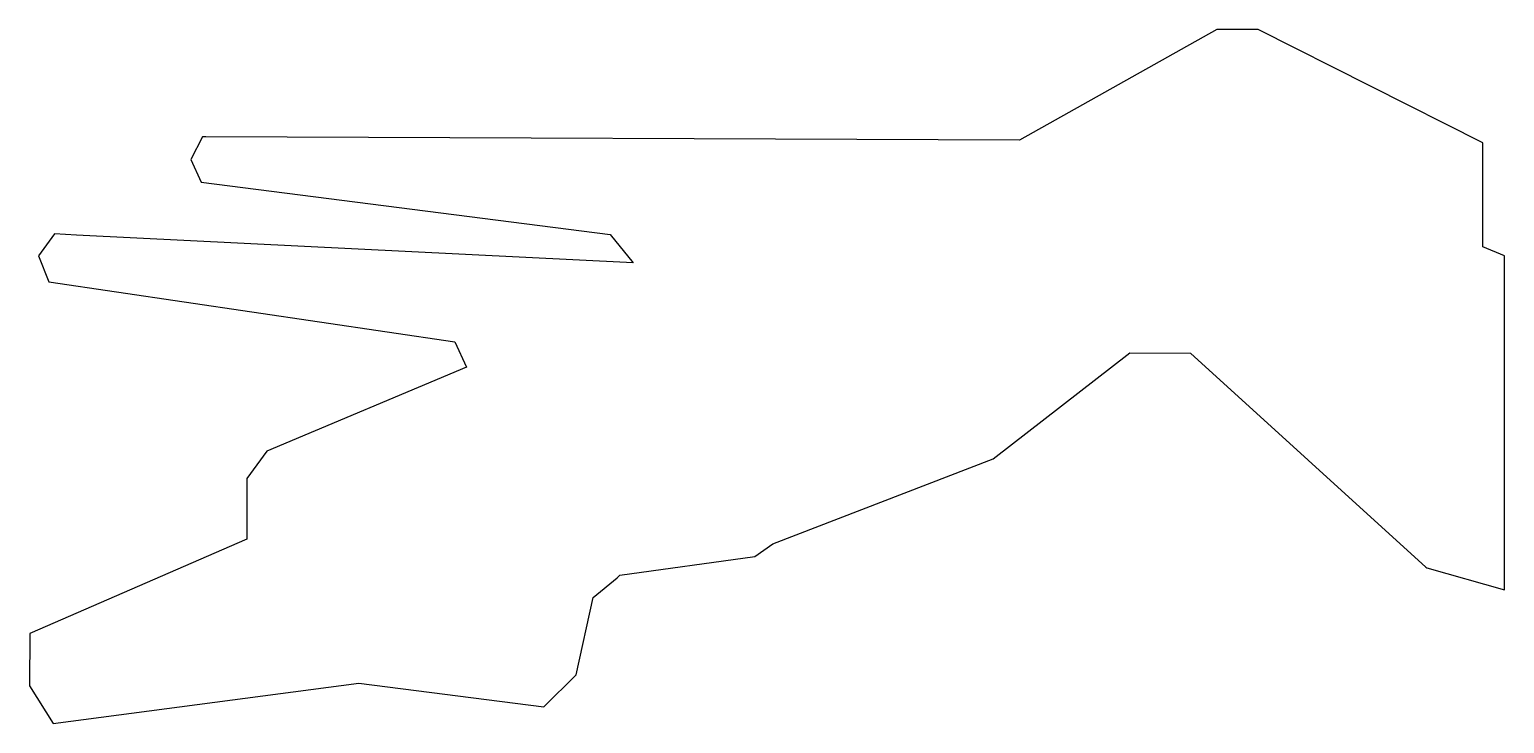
# Model space of a CAD drawing. Header units: millimetres. Extents: x -292 to -69, y -108 to -2.
import ezdxf

# ---------------------------------------------------------------- set-up
doc = ezdxf.new("R2010")
doc.units = ezdxf.units.MM
doc.layers.get('0').update_dxf_attribs({"linetype": 'CONTINUOUS'})

msp = doc.modelspace()

# ---------------------------------------------------------------- linework, layer by layer
msp.add_lwpolyline([(-116.44, -51.41), (-80.79, -83.83), (-80.63, -83.93), (-68.85, -87.27), (-68.85, -36.66), (-72.13, -35.29), (-72.13, -19.56), (-106.17, -2.36), (-112.42, -2.36), (-142.32, -19.14), (-265.61, -18.62), (-266.08, -18.62), (-267.85, -22.06), (-266.29, -25.5), (-204.32, -33.45), (-200.84, -37.7), (-285.16, -33.53), (-288.49, -33.32), (-290.94, -36.66), (-289.38, -40.62), (-227.84, -49.72), (-226.08, -53.56), (-256.33, -66.26), (-259.36, -70.43), (-259.36, -79.6), (-292.25, -93.89), (-292.3, -101.81), (-288.7, -107.54), (-242.42, -101.45), (-214.38, -105.04), (-209.48, -100.19), (-206.92, -88.47), (-203.27, -85.44), (-202.86, -85.08), (-182.42, -82.21), (-179.67, -80.31), (-146.3, -67.41), (-125.61, -51.36)], close=True)

doc.saveas('drawing.dxf')
